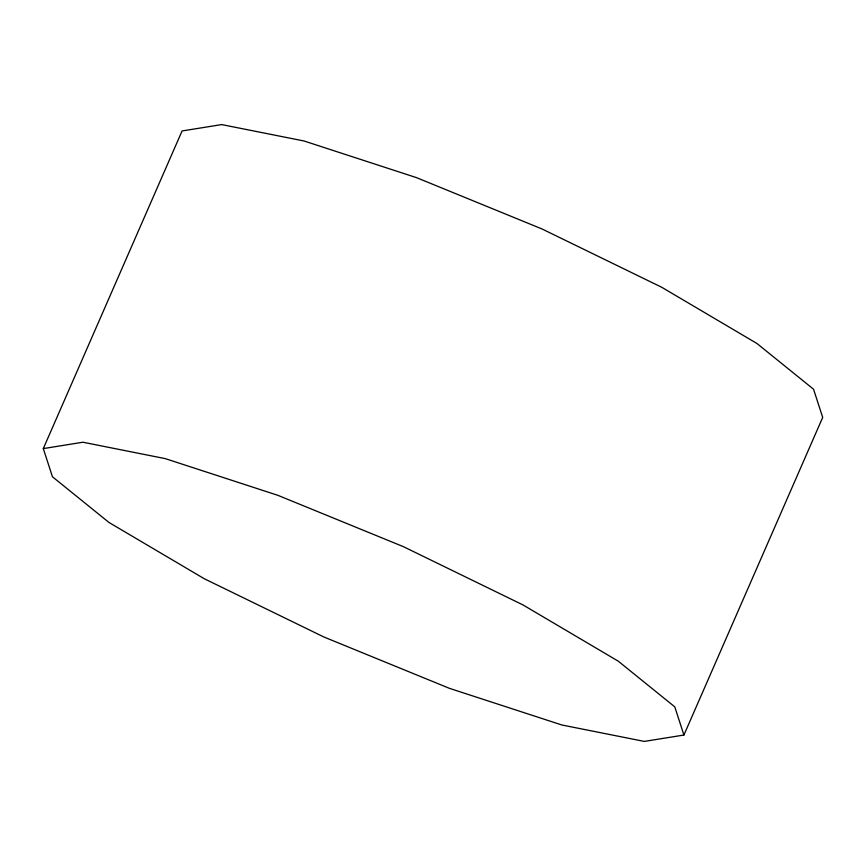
<?xml version="1.0" encoding="UTF-8"?>
<svg xmlns="http://www.w3.org/2000/svg" width="866" height="866" viewBox="0 0 866 866"><rect width="100%" height="100%" fill="white"/><g stroke="black" fill="none" stroke-linecap="round" stroke-linejoin="round"><path stroke-width="1.3" d="M43.3 448.599L182.076 130.961L221.685 124.585L304.031 140.985L416.568 177.66L542.181 229.035L661.732 287.274L757.014 343.531L813.542 389.224L822.7 417.401L683.923 735.039L644.315 741.415L561.969 725.015L449.432 688.34L323.819 636.965L204.268 578.726L108.986 522.469L52.458 476.776L43.3 448.599L82.909 442.223L165.254 458.623L277.802 495.298L403.404 546.663L522.956 604.912L618.248 661.159L674.776 706.862L683.923 735.039"/></g></svg>
